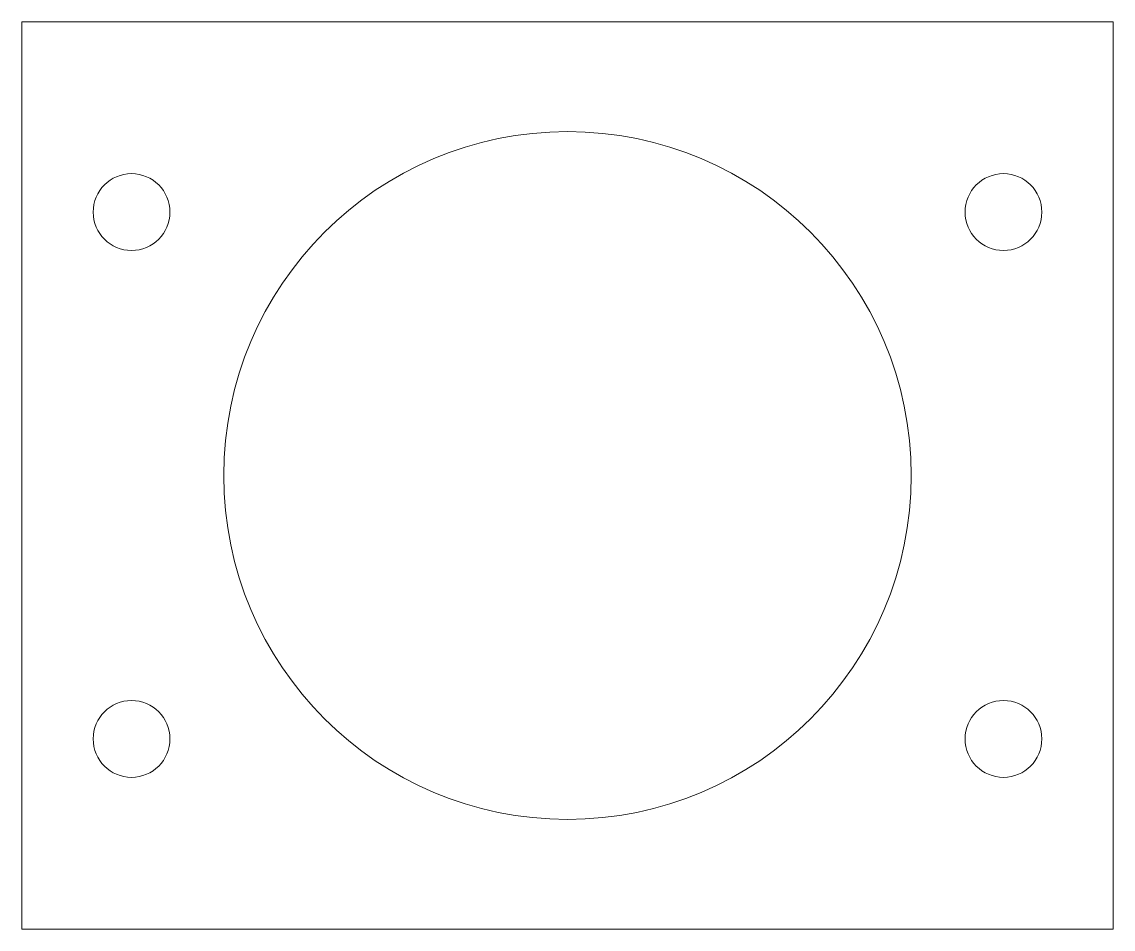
# Model space of a CAD drawing. Header units: millimetres. Extents: x -74.6 to 0, y 0 to 62.
import ezdxf

# ---------------------------------------------------------------- set-up
doc = ezdxf.new("R2010")
doc.units = ezdxf.units.MM

msp = doc.modelspace()

# ---------------------------------------------------------------- linework, layer by layer
at = {"color": 7, "linetype": 'Continuous', "lineweight": 15}
for p, q in [((-74.6, 62), (0, 62)), ((-74.6, 0), (-74.6, 62)), ((0, 62), (0, 0)), ((0, 0), (-74.6, 0))]:
    msp.add_line(p, q, dxfattribs=at)
for centre, radius in [((-37.3, 31), 23.5), ((-67.1, 49), 2.625), ((-7.5, 49), 2.625), ((-67.1, 13), 2.625), ((-7.5, 13), 2.625)]:
    msp.add_circle(centre, radius, dxfattribs=at)

doc.saveas('drawing.dxf')
